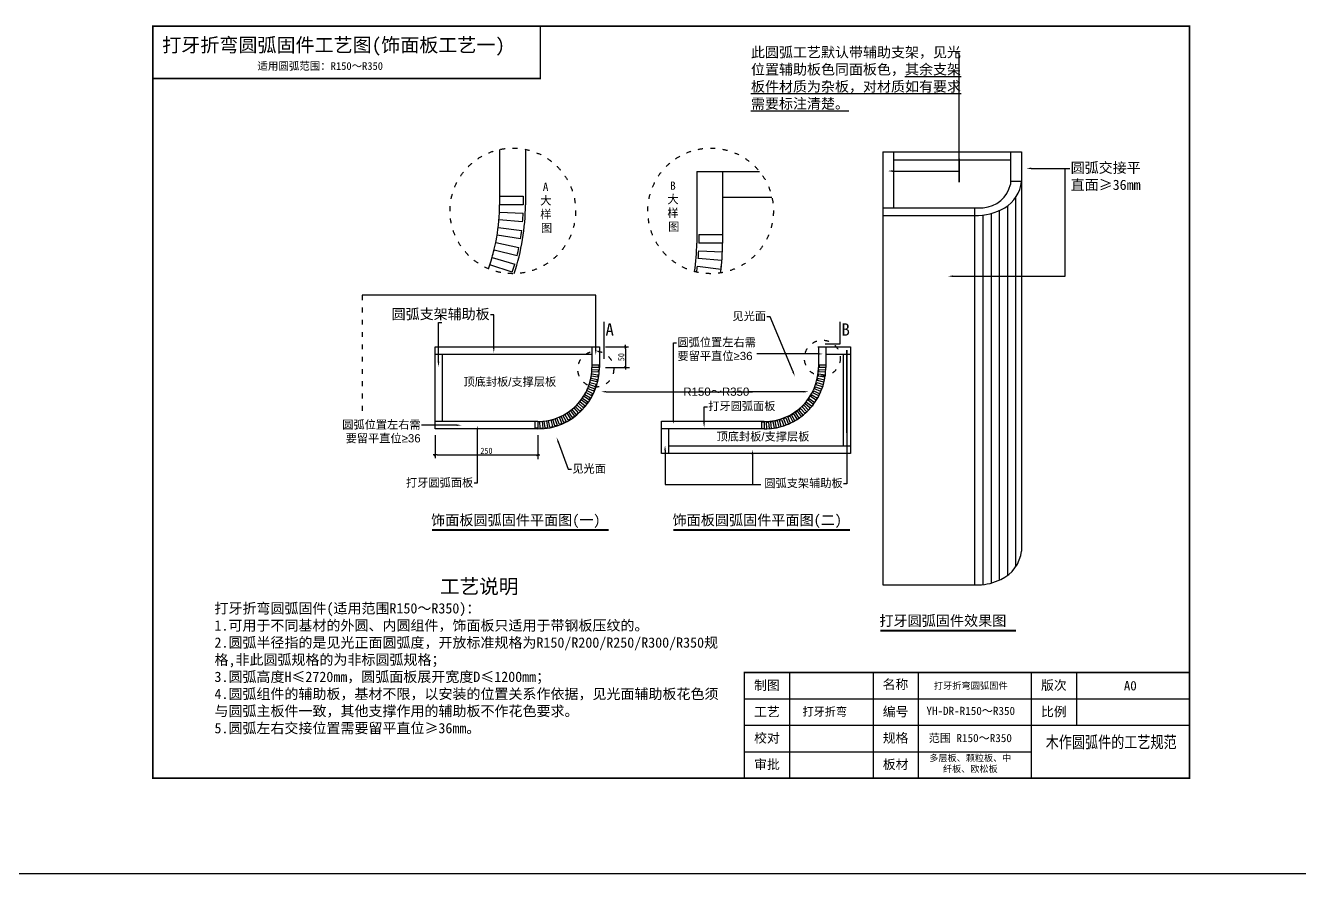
# Model space of a CAD drawing. Header units: millimetres. Extents: x 1116 to 19180, y 5378 to 16725.
# Drawn here: x 11381 to 14484, y 8710 to 10775 of the extents above; entities that cross this region are included whole.
import ezdxf
from ezdxf import colors
from ezdxf.entities.mleader import LeaderData, LeaderLine
from ezdxf.math import Vec2, Vec3

# ---------------------------------------------------------------- set-up
doc = ezdxf.new("R2010")
doc.units = ezdxf.units.MM
doc.linetypes.add('$0$ACAD_ISO03W100', pattern=[30, 12, -18])
doc.layers.add('YQ_TITLE', color=6, linetype='Continuous')
doc.layers.add('图框', color=7, linetype='Continuous')
doc.layers.add('常用', color=7, linetype='Continuous', lineweight=30)
doc.styles.get("Standard").update_dxf_attribs({"font": 'arial.ttf'})
doc.styles.add('YQ_DIM', font='simfang.ttf', dxfattribs={"width": 0.8})
doc.styles.add('YQ_TITLE', font='simhei.ttf')
doc.styles.add('黑体', font='simhei.ttf')
doc.dimstyles.new('yq5', dxfattribs={"dimscale": 5, "dimtxt": 3, "dimasz": 1, "dimexe": 1.5, "dimexo": 3, "dimgap": 0.5, "dimtad": 1, "dimdec": 1, "dimdsep": 46, "dimtxsty": 'YQ_DIM', "dimblk": 'YQTICK', "dimcen": 0, "dimclrd": 256, "dimclre": 256, "dimclrt": 7, "dimadec": 1, "dimazin": 2, "dimtfac": 1, "dimtdec": 1, "dimtix": 1, "dimtmove": 2, "dimatfit": 2, "dimfxl": 0, "dimtolj": 1, "dimtzin": 0, "dimarcsym": 0})

# ---------------------------------------------------------------- blocks, each defined once
blk = doc.blocks.new('YQTICK')
blk.add_line((-1, 0), (1, 0))
at = {"const_width": 0.4}
blk.add_lwpolyline([(0.53, 0.53), (-0.53, -0.53)], dxfattribs=at)
blk = doc.blocks.new('*D92')
at = {"lineweight": -2, "transparency": 16777216}
for p, q in [((12793.8, 9992.8), (12849.8, 9992.8)), ((12842.3, 9987.8), (12842.3, 9947.8)), ((12793.8, 9942.8), (12849.8, 9942.8))]:
    blk.add_line(p, q, dxfattribs=at)
at = {"layer": 'Defpoints', "color": 0, "transparency": 16777216}
for p in [(12778.8, 9992.8), (12778.8, 9942.8), (12842.3, 9942.8)]:
    blk.add_point(p, dxfattribs=at)
at = {"lineweight": -2, "transparency": 16777216, "xscale": 5, "yscale": 5, "zscale": 5}
for p, rotation in [((12842.3, 9992.8), 90), ((12842.3, 9942.8), 270)]:
    blk.add_blockref('YQTICK', p, dxfattribs=dict(at, rotation=rotation))
at = {"color": 7, "transparency": 16777216, "insert": (12832.2, 9967.8), "char_height": 15, "attachment_point": 5, "rotation": 90, "style": 'YQ_DIM'}
blk.add_mtext('\\A1;50', dxfattribs=at)
blk = doc.blocks.new('*D94')
at = {"lineweight": -2, "transparency": 16777216}
for p, q in [((12378.8, 9777.8), (12378.8, 9721.9)), ((12628.8, 9777.8), (12628.8, 9721.9)), ((12383.8, 9729.4), (12623.8, 9729.4))]:
    blk.add_line(p, q, dxfattribs=at)
at = {"layer": 'Defpoints', "color": 0, "transparency": 16777216}
for p in [(12378.8, 9792.8), (12628.8, 9792.8), (12628.8, 9729.4)]:
    blk.add_point(p, dxfattribs=at)
at = {"lineweight": -2, "transparency": 16777216, "xscale": 5, "yscale": 5, "zscale": 5, "rotation": 180}
blk.add_blockref('YQTICK', (12378.8, 9729.4), dxfattribs=at)
at = {"lineweight": -2, "transparency": 16777216, "xscale": 5, "yscale": 5, "zscale": 5}
blk.add_blockref('YQTICK', (12628.8, 9729.4), dxfattribs=at)
at = {"color": 7, "transparency": 16777216, "insert": (12503.8, 9739.5), "char_height": 15, "attachment_point": 5, "style": 'YQ_DIM'}
blk.add_mtext('\\A1;250', dxfattribs=at)

msp = doc.modelspace()

# ---------------------------------------------------------------- linework, layer by layer
for p, q in [((12535.77, 10473.3), (12535.77, 10338.92)), ((12598.77, 10473.64), (12598.77, 10338.95)), ((13469.36, 10467.34), (13469.36, 9412.81)), ((13469.36, 10467.34), (13807.16, 10467.34)), ((13494.96, 10467.34), (13494.96, 10331.65)), ((13780.05, 10467.34), (13780.05, 10388.04)), ((13807.16, 10467.34), (13807.16, 9495.41)), ((13494.96, 10448.49), (13780.05, 10448.49)), ((13913.6, 10164.77), (13913.6, 10427.37)), ((13015.98, 10420.17), (13168.55, 10420.17)), ((13015.98, 10420.17), (13015.98, 10245.17)), ((13078.98, 10420.17), (13078.98, 10245.17)), ((13807.16, 10395.41), (13780.05, 10395.41)), ((12535.77, 10359.92), (12593.52, 10359.92)), ((12593.52, 10338.91), (12535.77, 10338.92)), ((12593.52, 10359.92), (12593.52, 10338.95)), ((13078.98, 10357.17), (13199.02, 10357.17)), ((13772.69, 10336.02), (13772.69, 9436.02)), ((13792.69, 10357.07), (13792.69, 9457.07)), ((12591.83, 10297.09), (12534.27, 10301.74)), ((12535.4, 10320.37), (12593.1, 10318.05)), ((13469.36, 10312.81), (13692.69, 10312.81)), ((13692.69, 10331.65), (13692.69, 9412.81)), ((13712.69, 10313.58), (13712.69, 9412.81)), ((13732.69, 10317.4), (13732.69, 9417.4)), ((13752.69, 10324.55), (13752.69, 9424.55)), ((12532.4, 10283.29), (12589.73, 10276.33)), ((12526.44, 10246.56), (12583.02, 10235.02)), ((12586.78, 10255.54), (12529.78, 10264.81)), ((13021.23, 10266.14), (13021.23, 10245.17)), ((13021.23, 10266.14), (13078.98, 10266.14)), ((13078.98, 10245.13), (13021.23, 10245.14)), ((12517.54, 10210.44), (12573.01, 10194.38)), ((12578.41, 10214.53), (12522.34, 10228.35)), ((13020.85, 10226.38), (13078.56, 10224.06)), ((12566.76, 10174.33), (12511.98, 10192.62)), ((13017.83, 10188.88), (13075.16, 10181.92)), ((13077.28, 10202.89), (13019.71, 10207.54)), ((12378.83, 9992.82), (12778.83, 9992.82)), ((12378.83, 9792.82), (12378.83, 9992.82)), ((12760.83, 9992.82), (12760.83, 9942.81)), ((12778.83, 9992.82), (12778.83, 9942.82)), ((13311.27, 9992.82), (13390.27, 9992.82)), ((13312.27, 9992.82), (13312.27, 9942.82)), ((13330.27, 9992.82), (13330.27, 9942.82)), ((13390.27, 9992.82), (13390.27, 9732.82)), ((12378.83, 9974.82), (12760.83, 9974.82)), ((12396.83, 9810.82), (12396.83, 9974.82)), ((13330.27, 9974.82), (13390.27, 9974.82)), ((13372.27, 9974.82), (13372.27, 9750.82)), ((12776.85, 9930.86), (12760.41, 9932.19)), ((12760.73, 9937.51), (12777.21, 9936.85)), ((12760.83, 9948.81), (12777.33, 9948.81)), ((12777.33, 9942.81), (12760.83, 9942.81)), ((12777.33, 9948.81), (12777.33, 9942.82)), ((12793.83, 9942.82), (12852.4, 9942.82)), ((13329.78, 9930.74), (13313.34, 9932.07)), ((13313.66, 9937.45), (13330.15, 9936.79)), ((13313.77, 9948.81), (13313.77, 9942.82)), ((13313.77, 9948.81), (13330.27, 9948.81)), ((13330.27, 9942.81), (13313.77, 9942.81)), ((12769.69, 9895.78), (12754.04, 9901.01)), ((12755.62, 9906.1), (12771.47, 9901.51)), ((12773.02, 9907.27), (12757, 9911.22)), ((12758.17, 9916.42), (12774.33, 9913.12)), ((12775.41, 9918.99), (12759.12, 9921.63)), ((12759.87, 9926.91), (12776.25, 9924.93)), ((13322.55, 9895.31), (13306.9, 9900.53)), ((13308.5, 9905.68), (13324.35, 9901.09)), ((13325.91, 9906.91), (13309.89, 9910.86)), ((13311.08, 9916.12), (13327.24, 9912.82)), ((13328.33, 9918.75), (13312.04, 9921.39)), ((13312.8, 9926.73), (13329.18, 9924.75)), ((12737.47, 9867.84), (12751.05, 9858.47)), ((12754.34, 9863.44), (12740.39, 9872.26)), ((12743.15, 9876.82), (12757.44, 9868.57)), ((12760.32, 9873.8), (12745.71, 9881.47)), ((12748.09, 9886.24), (12763, 9879.16)), ((12765.45, 9884.6), (12750.27, 9891.07)), ((12752.26, 9896.02), (12767.69, 9890.17)), ((13290.15, 9866.99), (13303.72, 9857.61)), ((13307.05, 9862.64), (13293.1, 9871.46)), ((13295.89, 9876.07), (13310.18, 9867.82)), ((13313.09, 9873.1), (13298.48, 9880.77)), ((13300.89, 9885.59), (13315.79, 9878.52)), ((13318.26, 9884.01), (13303.09, 9890.48)), ((13305.1, 9895.48), (13320.53, 9889.63)), ((12708.14, 9837.3), (12718.05, 9824.11)), ((12722.74, 9827.78), (12712.31, 9840.56)), ((12716.37, 9844.02), (12727.31, 9831.67)), ((12720.27, 9847.61), (12731.7, 9835.71)), ((12724.04, 9851.38), (12735.94, 9839.95)), ((12739.98, 9844.34), (12727.63, 9855.28)), ((12731.09, 9859.34), (12743.87, 9848.91)), ((12747.55, 9853.6), (12734.36, 9863.51)), ((13260.48, 9836.1), (13270.39, 9822.91)), ((13275.13, 9826.62), (13264.7, 9839.4)), ((13268.81, 9842.9), (13279.75, 9830.55)), ((13272.74, 9846.53), (13284.17, 9834.63)), ((13276.56, 9850.34), (13288.46, 9838.91)), ((13292.54, 9843.34), (13280.19, 9854.28)), ((13283.69, 9858.39), (13296.47, 9847.96)), ((13300.18, 9852.7), (13286.99, 9862.61)), ((12628.84, 9810.82), (12378.83, 9810.82)), ((12622.84, 9794.32), (12622.84, 9810.82)), ((12628.84, 9810.82), (12628.84, 9794.32)), ((12634.8, 9794.44), (12634.14, 9810.92)), ((12639.46, 9811.25), (12640.79, 9794.8)), ((12646.72, 9795.4), (12644.74, 9811.78)), ((12650.02, 9812.53), (12652.66, 9796.24)), ((12658.53, 9797.32), (12655.23, 9813.48)), ((12660.43, 9814.65), (12664.38, 9798.63)), ((12670.14, 9800.18), (12665.55, 9816.03)), ((12670.64, 9817.61), (12675.87, 9801.96)), ((12681.48, 9803.96), (12675.63, 9819.39)), ((12680.58, 9821.38), (12687.05, 9806.2)), ((12692.49, 9808.65), (12685.41, 9823.56)), ((12690.18, 9825.94), (12697.85, 9811.33)), ((12703.08, 9814.21), (12694.83, 9828.5)), ((12699.39, 9831.26), (12708.21, 9817.31)), ((12713.18, 9820.6), (12703.81, 9834.18)), ((12930.27, 9732.82), (12930.27, 9811.82)), ((13180.27, 9810.82), (12930.27, 9810.82)), ((13180.27, 9809.32), (13174.28, 9809.32)), ((13174.28, 9792.82), (13174.28, 9809.32)), ((13180.28, 9809.32), (13180.28, 9792.82)), ((13186.3, 9792.94), (13185.64, 9809.42)), ((13191.02, 9809.75), (13192.35, 9793.3)), ((13198.34, 9793.91), (13196.35, 9810.29)), ((13201.7, 9811.05), (13204.34, 9794.76)), ((13210.27, 9795.85), (13206.97, 9812.01)), ((13212.23, 9813.2), (13216.18, 9797.18)), ((13222, 9798.74), (13217.41, 9814.58)), ((13222.56, 9816.19), (13227.78, 9800.54)), ((13233.45, 9802.56), (13227.6, 9817.99)), ((13232.61, 9820), (13239.08, 9804.82)), ((13244.57, 9807.29), (13237.49, 9822.2)), ((13242.32, 9824.61), (13249.99, 9810)), ((13255.26, 9812.91), (13247.01, 9827.2)), ((13251.63, 9829.99), (13260.45, 9816.04)), ((13265.47, 9819.36), (13256.1, 9832.94)), ((12628.83, 9792.82), (12378.83, 9792.82)), ((12628.83, 9794.32), (12622.84, 9794.32)), ((12628.83, 9777.82), (12628.83, 9719.25)), ((13180.28, 9792.82), (12930.27, 9792.82)), ((12948.27, 9732.82), (12948.27, 9792.82)), ((13390.27, 9750.82), (12948.27, 9750.82)), ((13390.27, 9732.82), (12930.27, 9732.82)), ((13469.36, 9412.81), (13702.4, 9412.81)), ((1115.77, 8710.18), (19180.15, 8710.18))]:
    msp.add_line(p, q)
at = {"linetype": '$0$ACAD_ISO03W100'}
msp.add_line((12200.83, 10118.8), (12200.83, 9820.58), dxfattribs=at)
at = {"color": 3, "lineweight": -3}
for p, q in [((12790.38, 9963.72), (12790.38, 10053.61)), ((13365.13, 9999.7), (13365.13, 10053.61)), ((13328.54, 9999.7), (13365.13, 9999.7))]:
    msp.add_line(p, q, dxfattribs=at)
msp.add_lwpolyline([(13469.36, 10331.65), (13713.64, 10331.65, 0.3318688), (13780.05, 10388.04)], format="xyb")
at = {"linetype": '$0$ACAD_ISO03W100'}
for centre, radius in [((12568.08, 10323.85), 152.9), ((13049.8, 10323.85), 152.9), ((13321.93, 9965.3), 43.69), ((12770.07, 9938.5), 43.69)]:
    msp.add_circle(centre, radius, dxfattribs=at)
for centre, radius, start, end in [((13719.55, 10406.56), 88.32, 301.98706, 352.74722), ((12073.77, 10338.95), 462, 340.26987, 0), ((12073.77, 10338.95), 462, 357.69603, 0), ((12073.77, 10338.95), 525, 341.3416, 0), ((12073.77, 10338.95), 519.75, 359.99628, 0), ((12073.77, 10338.95), 462, 353.08065, 355.38089), ((12073.77, 10338.95), 519.75, 355.38089, 357.69603), ((13697.55, 10447.15), 134.43, 267.93218, 300.77664), ((12073.77, 10338.95), 519.75, 350.76551, 353.08065), ((12073.77, 10338.95), 462, 348.46526, 350.76551), ((12553.98, 10245.17), 462, 351.39177, 0), ((12553.98, 10245.17), 467.25, 359.99628, 0), ((12553.98, 10245.17), 525, 352.08566, 0), ((12553.98, 10245.17), 525, 357.69603, 0), ((12073.77, 10338.95), 462, 343.84988, 346.15012), ((12073.77, 10338.95), 519.75, 346.15012, 348.46526), ((12553.98, 10245.17), 467.25, 355.38089, 357.69603), ((12073.77, 10338.95), 462, 340.26987, 341.53474), ((12073.77, 10338.95), 519.75, 341.53474, 343.84988), ((12553.98, 10245.17), 467.25, 351.33331, 353.08065), ((12553.98, 10245.17), 525, 353.08065, 355.38089), ((12628.83, 9942.82), 150, 270, 0), ((12628.83, 9942.82), 132, 270, 0), ((12628.83, 9942.82), 132, 353.08065, 355.38089), ((12628.83, 9942.82), 132, 357.69603, 0), ((12628.83, 9942.82), 148.5, 355.38089, 357.69603), ((12628.83, 9942.82), 148.5, 359.99628, 0), ((13180.27, 9942.82), 132, 270, 0), ((13180.27, 9942.82), 150, 270, 0), ((13180.27, 9942.82), 133.5, 355.38089, 357.69603), ((13180.27, 9942.82), 133.5, 359.99628, 0), ((13180.27, 9942.82), 150, 353.08065, 355.38089), ((13180.27, 9942.82), 150, 357.69603, 0), ((12628.83, 9942.82), 132, 339.23449, 341.53474), ((12628.83, 9942.82), 132, 343.84988, 346.15012), ((12628.83, 9942.82), 132, 348.46526, 350.76551), ((12628.83, 9942.82), 148.5, 341.53474, 343.84988), ((12628.83, 9942.82), 148.5, 346.15012, 348.46526), ((12628.83, 9942.82), 148.5, 350.76551, 353.08065), ((13180.27, 9942.82), 133.5, 341.53474, 343.84988), ((13180.27, 9942.82), 133.5, 346.15012, 348.46526), ((13180.27, 9942.82), 133.5, 350.76551, 353.08065), ((13180.27, 9942.82), 150, 343.84988, 346.15012), ((13180.27, 9942.82), 150, 348.46526, 350.76551), ((12628.83, 9942.82), 132, 325.38834, 327.68858), ((12628.83, 9942.82), 132, 330.00372, 332.30397), ((12628.83, 9942.82), 132, 334.61911, 336.91935), ((12628.83, 9942.82), 148.5, 327.68858, 330.00372), ((12628.83, 9942.82), 148.5, 332.30397, 334.61911), ((12628.83, 9942.82), 148.5, 336.91935, 339.23449), ((13180.27, 9942.82), 133.5, 323.0732, 325.38834), ((13180.27, 9942.82), 133.5, 327.68858, 330.00372), ((13180.27, 9942.82), 133.5, 332.30397, 334.61911), ((13180.27, 9942.82), 133.5, 336.91935, 339.23449), ((13180.27, 9942.82), 150, 330.00372, 332.30397), ((13180.27, 9942.82), 150, 334.61911, 336.91935), ((13180.27, 9942.82), 150, 339.23449, 341.53474), ((12628.83, 9942.82), 132, 306.9268, 309.22705), ((12628.83, 9942.82), 132, 311.54218, 313.84243), ((12628.83, 9942.82), 132, 316.15757, 318.45782), ((12628.83, 9942.82), 132, 320.77295, 323.0732), ((12628.83, 9942.82), 148.5, 313.84243, 316.15757), ((12628.83, 9942.82), 148.5, 318.45782, 320.77295), ((12628.83, 9942.82), 148.5, 323.0732, 325.38834), ((13180.27, 9942.82), 133.5, 304.61166, 306.9268), ((13180.27, 9942.82), 133.5, 309.22705, 311.54218), ((13180.27, 9942.82), 133.5, 313.84243, 316.15757), ((13180.27, 9942.82), 133.5, 318.45782, 320.77295), ((13180.27, 9942.82), 150, 316.15757, 318.45782), ((13180.27, 9942.82), 150, 320.77295, 323.0732), ((13180.27, 9942.82), 150, 325.38834, 327.68858), ((12628.83, 9942.82), 132, 270, 272.30397), ((12628.83, 9942.82), 132, 274.61911, 276.91935), ((12628.83, 9942.82), 132, 279.23449, 281.53474), ((12628.83, 9942.82), 132, 283.84988, 286.15012), ((12628.83, 9942.82), 132, 288.46526, 290.76551), ((12628.83, 9942.82), 132, 293.08065, 295.38089), ((12628.83, 9942.82), 148.5, 290.76551, 293.08065), ((12628.83, 9942.82), 132, 297.69603, 299.99628), ((12628.83, 9942.82), 148.5, 295.38089, 297.69603), ((12628.83, 9942.82), 132, 302.31142, 304.61166), ((12628.83, 9942.82), 148.5, 299.99628, 302.31142), ((12628.83, 9942.82), 148.5, 304.61166, 306.9268), ((12628.83, 9942.82), 148.5, 309.22705, 311.54218), ((13180.27, 9942.82), 133.5, 270, 270.00372), ((13180.27, 9942.82), 133.5, 272.30397, 274.61911), ((13180.27, 9942.82), 133.5, 276.91935, 279.23449), ((13180.27, 9942.82), 133.5, 281.53474, 283.84988), ((13180.27, 9942.82), 133.5, 286.15012, 288.46526), ((13180.27, 9942.82), 133.5, 290.76551, 293.08065), ((13180.27, 9942.82), 133.5, 295.38089, 297.69603), ((13180.27, 9942.82), 150, 293.08065, 295.38089), ((13180.27, 9942.82), 133.5, 299.99628, 302.31142), ((13180.27, 9942.82), 150, 297.69603, 299.99628), ((13180.27, 9942.82), 150, 302.31142, 304.61166), ((13180.27, 9942.82), 150, 306.9268, 309.22705), ((13180.27, 9942.82), 150, 311.54218, 313.84243), ((12628.83, 9942.82), 148.5, 270, 270.00372), ((12628.83, 9942.82), 148.5, 272.30397, 274.61911), ((12628.83, 9942.82), 148.5, 276.91935, 279.23449), ((12628.83, 9942.82), 148.5, 281.53474, 283.84988), ((12628.83, 9942.82), 148.5, 286.15012, 288.46526), ((13180.27, 9942.82), 150, 270, 272.30397), ((13180.27, 9942.82), 150, 274.61911, 276.91935), ((13180.27, 9942.82), 150, 279.23449, 281.53474), ((13180.27, 9942.82), 150, 283.84988, 286.15012), ((13180.27, 9942.82), 150, 288.46526, 290.76551), ((13719.55, 9506.56), 88.32, 294.93426, 352.74722), ((13697.55, 9547.15), 134.43, 272.06782, 296.14469)]:
    msp.add_arc(centre, radius, start, end)
at = {"layer": 'YQ_TITLE', "const_width": 4.48}
for points in [[(12371.26, 9546.63), (12801.23, 9546.63)], [(12959.17, 9546.63), (13389.14, 9546.63)], [(13462.81, 9301.52), (13793.42, 9301.52)]]:
    msp.add_lwpolyline(points, dxfattribs=at)
at = {"layer": '图框'}
for p, q in [((13242, 9199.6), (13242, 8942.66)), ((13445.25, 9199.6), (13445.25, 8942.66)), ((13555.37, 9199.6), (13555.37, 8942.66)), ((13830.67, 9199.6), (13830.67, 8942.66)), ((13940.79, 9199.6), (13940.79, 9071.13)), ((13131.88, 9135.37), (14216.09, 9135.37)), ((13131.88, 9071.13), (14216.09, 9071.13)), ((13131.88, 9006.89), (13830.67, 9006.89))]:
    msp.add_line(p, q, dxfattribs=at)
at = {"layer": '常用', "lineweight": -3, "const_width": 3.93}
msp.add_lwpolyline([(14216.09, 9199.6), (13131.88, 9199.6), (13131.88, 8942.66), (11691.59, 8942.66), (11691.59, 10773.4), (14216.09, 10773.4), (14216.09, 8942.66), (13131.88, 8942.66)], dxfattribs=at)
msp.add_lwpolyline([(11691.59, 10773.4), (12635.07, 10773.4), (12635.07, 10645.98), (11691.59, 10645.98)], close=True, dxfattribs=at)

# ---------------------------------------------------------------- texts
at = {"attachment_point": 1}
for s, width, insert, char_height in [('\\pi8.79961;{\\fSimSun|b0|i0|c0|p2;B\\P\\pi2.31916;\\fSimSun|b0|i0|c134|p2;大\\P\\pi2.15156;样\\P\\pi4.10687;图}', 30.4484, (12942.35, 10395.29), 20), ('\\pi8.46441;{\\fSimSun|b0|i0|c0|p2;A\\P\\pi2.31916;\\fSimSun|b0|i0|c134|p2;大\\P\\pi2.15156;样\\P\\pi4.10687;图}', 30.4484, (12632.66, 10392.31), 20), ('{\\fSimSun|b0|i0|c134|p2;顶底封板}/{\\fSimSun|b0|i0|c134|p2;支撑层板}', 245.6215, (12447.88, 9917.83), 20), ('{\\fSimSun|b0|i0|c134|p2;顶底封板}/{\\fSimSun|b0|i0|c134|p2;支撑层板}', 245.6215, (13064.32, 9784.4), 20), ('\\pi549.3115;{\\fSimHei|b0|i0|c134|p49;\\H1.4x;工艺说明\\P\\pi0;\\H0.71429x;打牙折弯圆弧固件(适用范围R150～R350)：\\P1.可用于不同基材的外圆、内圆组件，饰面板只适用于带钢板压纹的。\\P2.\\H0.99999x;圆弧半径指的是见光正面圆弧度，开放标准规格为R150/R200/R250/R300/R350规格\\fSimHei|b0|i0|c0|p49;,\\fSimHei|b0|i0|c134|p49;非此圆弧规格的为非标圆弧规格；\\fSimHei|b0|i0|c0|p49;\\H1.00001x;\\P\\H0.99999x;3.\\fSimHei|b0|i0|c134|p49;圆弧高度H≤\\fSimHei|b0|i0|c0|p49;2\\fSimHei|b0|i0|c134|p49;720mm，圆弧面板展开宽度D≤1200mm；\\fSimHei|b0|i0|c0|p49;\\H1.00001x;\\P4\\fSimHei|b0|i0|c134|p49;.圆弧组件的辅助板，基材不限，以安装的位置关系作依据，见光面辅助板花色须与圆弧主板件一致，其他支撑作用的辅助板不作花色要求。\\P\\fSimHei|b0|i0|c0|p49;5\\fSimHei|b0|i0|c134|p49;.\\H0.99999x;圆弧左右交接位置需要留平直位≥36mm。}', 1231.0567, (11841.45, 9426.83), 25)]:
    msp.add_mtext_dynamic_manual_height_columns(s, width=width, gutter_width=1750, heights=[0], dxfattribs=dict(at, insert=insert, char_height=char_height))
at = {"color": 3, "char_height": 30, "attachment_point": 1}
for s, insert in [('{\\fSimHei|b0|i0|c0|p49;A}', (12793.75, 10049.92)), ('{\\fSimHei|b0|i0|c0|p49;B}', (13368.5, 10049.92))]:
    msp.add_mtext_dynamic_manual_height_columns(s, width=36.1367, gutter_width=1750, heights=[0], dxfattribs=dict(at, insert=insert))
at = {"layer": 'YQ_TITLE', "style": 'YQ_TITLE'}
for s, height, p in [('打牙折弯圆弧固件工艺图(饰面板工艺一)', 34, (11714.23, 10710.88)), ('适用圆弧范围：R150～R350', 18.7, (11946.07, 10667.32)), ('饰面板圆弧固件平面图(一)', 25.2, (12369.14, 9558.37)), ('饰面板圆弧固件平面图(二)', 25.2, (12957.05, 9558.37)), ('打牙圆弧固件效果图', 25.2, (13460.68, 9313.27))]:
    msp.add_text(s, height=height, dxfattribs=at).set_placement(p)
at = {"layer": '图框', "attachment_point": 5, "style": '黑体'}
for s, insert, char_height, width in [('{\\fﾺￚￌﾣﾤ|b0|i0|c134|p2;名称}', (13499.99, 9169.58), 22.9417, 110.12), ('制图', (13186.94, 9167.49), 22.942, 110.12), ('{\\fSimSun|b0|i0|c134|p2;\\C3;打牙折弯圆弧固件}', (13683.22, 9166.65), 16.0568, 222.9929), ('版次', (13885.73, 9167.49), 22.942, 110.12), ('A0', (14071.86, 9167.4), 22.942, 110.12), ('工艺', (13186.94, 9103.25), 22.942, 110.12), ('{\\fSimSun|b0|i0|c134|p2;\\C3;打牙折弯}', (13327.79, 9103.25), 19.8232, 275.2999), ('编号', (13500.31, 9103.25), 22.942, 110.12), ('{\\fSimSun|b0|i0|c134|p2;\\C3;YH-DR-R150～R350}', (13683.33, 9106.05), 19.8232, 275.2999), ('比例', (13885.73, 9103.25), 22.942, 110.12), ('校对', (13186.94, 9039.01), 22.942, 110.12), ('规格', (13500.31, 9039.01), 22.942, 110.12), ('{\\fSimSun|b0|i0|c134|p2;\\C3;范围 R150～R350}', (13682.23, 9038.98), 19.8232, 275.2999), ('{\\fSimSun|b0|i0|c134|p2;\\W0.8;\\C0;木作圆弧件的工艺规范}', (14025.23, 9028.67), 29.2132, 389.4111), ('{\\fSimSun|b0|i0|c134|p2;\\C3;多层板、颗粒板、中纤板、欧松板}', (13682.23, 8977.27), 15.8586, 220.2399), ('审批', (13186.94, 8974.78), 22.942, 110.12), ('板材', (13500.31, 8974.78), 22.942, 110.12)]:
    msp.add_mtext(s, dxfattribs=dict(at, insert=insert, char_height=char_height, width=width))

# ---------------------------------------------------------------- dimensions: what is measured, and where the dimension line sits
dim = msp.add_linear_dim(base=(12842.27, 9942.82), p1=(12778.83, 9992.82), p2=(12778.83, 9942.82), angle=90, dimstyle='yq5')
dim.commit()
dim.dimension.update_dxf_attribs({"geometry": '*D92', "text_midpoint": (12832.19, 9967.82)})
dim = msp.add_linear_dim(base=(12628.83, 9729.44), p1=(12378.83, 9792.82), p2=(12628.83, 9792.82), dimstyle='yq5')
dim.commit()
dim.dimension.update_dxf_attribs({"geometry": '*D94', "text_midpoint": (12503.83, 9739.52)})

# ---------------------------------------------------------------- leaders
ml = msp.add_multileader_mtext('Standard')
ml.set_content('{\\fSimSun|b0|i0|c134|p2;此圆弧工艺默认带辅助支架，见光位置辅助板色同面板色，\\L其余支架板件材质为杂板，对材质如有要求需要标注清楚。}', color=256)
ml.set_leader_properties()
ml.build(insert=Vec2(0, 0))
ml.multileader.update_dxf_attribs({"arrow_head_size": 12})
ctx = ml.context
ctx.base_point, ctx.char_height, ctx.arrow_head_size, ctx.plane_origin = Vec3(13146.06, 10707.68), 25, 12, Vec3(13762.18, 10459.14)
notes = []
notes.append((ctx, [(0, (1, 1, 0), (13655.4, 10707.68), (-1, 0), 8, [(2, [(13655.4, 10459.14), (13655.4, 10393.43)], 0, [])])]))
ctx.mtext.insert, ctx.mtext.width, ctx.mtext.defined_height, ctx.mtext.flow_direction = Vec3(13148.06, 10722.68), 515.6661, 66.17, 5
ml = msp.add_multileader_mtext('Standard')
ml.set_content('', color=256)
ml.set_leader_properties()
ml.build(insert=Vec2(0, 0))
ml.multileader.update_dxf_attribs({"arrow_head_size": 12})
ctx = ml.context
ctx.base_point, ctx.char_height, ctx.arrow_head_size, ctx.plane_origin = Vec3(13655.4, 10420.93), 20, 12, Vec3(13481.05, 10420.93)
notes.append((ctx, [(0, (1, 1, 0), (13647.28, 10420.93), (1, 0), 8.13, [(0, [(13481.05, 10420.93)], 0, [])])]))
ctx.mtext.insert, ctx.mtext.flow_direction = Vec3(13657.4, 10430.93), 5
ml = msp.add_multileader_mtext('Standard')
ml.set_content('{\\fSimSun|b0|i0|c134|p2;圆弧交接平直面≥36mm}', color=256)
ml.set_leader_properties()
ml.build(insert=Vec2(0, 0))
ml.multileader.update_dxf_attribs({"arrow_head_size": 12})
ctx = ml.context
ctx.base_point, ctx.char_height, ctx.arrow_head_size, ctx.plane_origin = Vec3(13924.71, 10427.37), 25, 12, Vec3(14370.69, 10411.72)
notes.append((ctx, [(1, (1, 1, 0), (13916.71, 10427.37), (1, 0), 8, [(2, [(13818.55, 10427.37)], 0, [])])]))
ctx.mtext.insert, ctx.mtext.width, ctx.mtext.flow_direction = Vec3(13926.71, 10441.54), 191.2867, 5
ml = msp.add_multileader_mtext('Standard')
ml.set_content('', color=256)
ml.set_leader_properties()
ml.build(insert=Vec2(0, 0))
ml.multileader.update_dxf_attribs({"arrow_head_size": 12})
ctx = ml.context
ctx.base_point, ctx.char_height, ctx.arrow_head_size, ctx.plane_origin = Vec3(13913.6, 10164.77), 20, 12, Vec3(13627.73, 10164.77)
notes.append((ctx, [(0, (1, 1, 0), (13905.48, 10164.77), (1, 0), 8.13, [(0, [(13627.73, 10164.77)], 0, [])])]))
ctx.mtext.insert, ctx.mtext.flow_direction = Vec3(13915.6, 10174.77), 5
at = {"linetype": '$0$ACAD_ISO03W100'}
ml = msp.add_multileader_mtext('Standard', dxfattribs=at)
ml.set_content('', color=256)
ml.set_leader_properties()
ml.build(insert=Vec2(0, 0))
ml.multileader.update_dxf_attribs({"arrow_head_size": 12})
ctx = ml.context
ctx.base_point, ctx.char_height, ctx.arrow_head_size, ctx.plane_origin = Vec3(12196.83, 10118.8), 20, 12, Vec3(12770.12, 9972.79)
ctx.text_align_type = 2
notes.append((ctx, [(0, (1, 1, 0), (12770.12, 10118.8), (-1, 0), 569.29, [(0, [(12770.12, 9972.79)], 0, [])])]))
ctx.mtext.insert, ctx.mtext.alignment, ctx.mtext.flow_direction = Vec3(12198.83, 10128.8), 3, 5
ml = msp.add_multileader_mtext('Standard')
ml.set_content('{\\fSimSun|b0|i0|c134|p2;圆弧支架辅助板}', color=256)
ml.set_leader_properties()
ml.build(insert=Vec2(0, 0))
ml.multileader.update_dxf_attribs({"arrow_head_size": 12})
ctx = ml.context
ctx.base_point, ctx.char_height, ctx.arrow_head_size, ctx.plane_origin = Vec3(12265.45, 10070.73), 25, 12, Vec3(12613.09, 9986.68)
ctx.text_align_type = 2
notes.append((ctx, [(0, (1, 1, 0), (12521.72, 10070.73), (-1, 0), 8, [(1, [(12521.72, 9978.26)], 0, [])])]))
ctx.mtext.insert, ctx.mtext.alignment, ctx.mtext.flow_direction = Vec3(12511.72, 10085.12), 3, 5
ml = msp.add_multileader_mtext('Standard')
ml.set_content('', color=256)
ml.set_leader_properties()
ml.build(insert=Vec2(0, 0))
ml.multileader.update_dxf_attribs({"arrow_head_size": 12})
ctx = ml.context
ctx.base_point, ctx.char_height, ctx.arrow_head_size, ctx.plane_origin = Vec3(12395.13, 10052.02), 20, 12, Vec3(12387.13, 9965.61)
notes.append((ctx, [(0, (1, 1, 0), (12387.13, 10052.02), (1, 0), 8, [(0, [(12387.13, 9944.33)], 0, [])])]))
ctx.mtext.insert, ctx.mtext.flow_direction = Vec3(12397.13, 10062.02), 5
ml = msp.add_multileader_mtext('Standard')
ml.set_content('{\\fSimSun|b0|i0|c134|p2;见光面}', color=256)
ml.set_leader_properties()
ml.build(insert=Vec2(0, 0))
ml.multileader.update_dxf_attribs({"arrow_head_size": 12})
ctx = ml.context
ctx.base_point, ctx.char_height, ctx.arrow_head_size, ctx.plane_origin = Vec3(13099.89, 10066.14), 20, 12, Vec3(13184.91, 9944.9)
ctx.text_align_type = 2
notes.append((ctx, [(0, (1, 1, 0), (13194.91, 10066.14), (-1, 0), 8, [(0, [(13255.04, 9920.84)], 0, [])])]))
ctx.mtext.insert, ctx.mtext.alignment, ctx.mtext.flow_direction = Vec3(13184.91, 10077.59), 3, 5
ml = msp.add_multileader_mtext('Standard', dxfattribs=at)
ml.set_content('{\\fSimSun|b0|i0|c134|p2;圆弧位置左右需要留平直位}≥36', color=256)
ml.set_leader_properties()
ml.build(insert=Vec2(0, 0))
ml.multileader.update_dxf_attribs({"arrow_head_size": 12})
ctx = ml.context
ctx.base_point, ctx.char_height, ctx.arrow_head_size, ctx.plane_origin = Vec3(12967.06, 10002.51), 20, 12, Vec3(12800.02, 10085.87)
notes.append((ctx, [(0, (1, 1, 0), (12959.06, 10002.51), (1, 0), 8, [(0, [(12959.06, 9804.53)], 0, [])])]))
ctx.mtext.insert, ctx.mtext.width, ctx.mtext.flow_direction = Vec3(12969.06, 10013.91), 203.1644, 5
ml = msp.add_multileader_mtext('Standard', dxfattribs=at)
ml.set_content('', color=256)
ml.set_leader_properties()
ml.build(insert=Vec2(0, 0))
ml.multileader.update_dxf_attribs({"arrow_head_size": 12})
ctx = ml.context
ctx.base_point, ctx.char_height, ctx.arrow_head_size, ctx.plane_origin = Vec3(13158.48, 9975.51), 20, 12, Vec3(13323.4, 9986.33)
ctx.text_align_type = 2
notes.append((ctx, [(0, (1, 1, 0), (13170.48, 9975.51), (-1, 0), 8, [(0, [(13323.4, 9975.51)], 0, [])])]))
ctx.mtext.insert, ctx.mtext.alignment, ctx.mtext.flow_direction = Vec3(13160.48, 9985.51), 3, 5
ml = msp.add_multileader_mtext('Standard', dxfattribs=at)
ml.set_content('{\\fSimSun|b0|i0|c134|p2;\\C256;圆弧支架辅助板}', color=256)
ml.set_leader_properties()
ml.build(insert=Vec2(0, 0))
ml.multileader.update_dxf_attribs({"arrow_head_size": 12})
ctx = ml.context
ctx.base_point, ctx.char_height, ctx.arrow_head_size, ctx.plane_origin = Vec3(13174.06, 9659.31), 20, 12, Vec3(13381.48, 9773.53)
ctx.text_align_type = 2
notes.append((ctx, [(0, (1, 1, 0), (13381.48, 9659.31), (-1, 0), 8, [(1, [(13381.48, 9773.53), (13381.48, 9984.82)], 0, [])])]))
ctx.mtext.insert, ctx.mtext.alignment, ctx.mtext.flow_direction = Vec3(13371.48, 9670.82), 3, 5
ml = msp.add_multileader_mtext('Standard')
ml.set_content('R150{\\fSimSun|b0|i0|c134|p2;～}R350', color=256)
ml.set_leader_properties()
ml.build(insert=Vec2(0, 0))
ml.multileader.update_dxf_attribs({"arrow_head_size": 12})
ctx = ml.context
ctx.base_point, ctx.char_height, ctx.arrow_head_size, ctx.plane_origin = Vec3(12981.2, 9883.44), 20, 12, Vec3(12783.29, 9883.44)
notes.append((ctx, [(1, (1, 1, 0), (13151.86, 9883.44), (-1, 0), 8, [(0, [(12783.29, 9883.44)], 0, []), (1, [(13288.69, 9883.44)], 0, [])])]))
ctx.mtext.insert, ctx.mtext.flow_direction = Vec3(12983.2, 9893.62), 5
ml = msp.add_multileader_mtext('Standard')
ml.set_content('{\\fSimSun|b0|i0|c134|p2;打牙圆弧面板}', color=256)
ml.set_leader_properties()
ml.build(insert=Vec2(0, 0))
ml.multileader.update_dxf_attribs({"arrow_head_size": 12})
ctx = ml.context
ctx.base_point, ctx.char_height, ctx.arrow_head_size, ctx.plane_origin = Vec3(13041.89, 9846.91), 20, 12, Vec3(13033.89, 9795.94)
notes.append((ctx, [(0, (1, 1, 0), (13033.89, 9846.91), (1, 0), 8, [(0, [(13033.89, 9795.94)], 0, [])])]))
ctx.mtext.insert, ctx.mtext.flow_direction = Vec3(13043.89, 9858.42), 5
ml = msp.add_multileader_mtext('Standard', dxfattribs=at)
ml.set_content('{\\fSimSun|b0|i0|c134|p2;圆弧位置左右需要留平直位}≥36', color=256)
ml.set_leader_properties()
ml.build(insert=Vec2(0, 0))
ml.multileader.update_dxf_attribs({"arrow_head_size": 12})
ctx = ml.context
ctx.base_point, ctx.char_height, ctx.arrow_head_size, ctx.plane_origin = Vec3(12146.65, 9801.96), 20, 12, Vec3(12478.85, 9801.96)
ctx.text_align_type = 2
notes.append((ctx, [(0, (1, 1, 0), (12353.62, 9801.96), (-1, 0), 8, [(0, [(12443, 9801.96)], 0, [])])]))
ctx.mtext.insert, ctx.mtext.width, ctx.mtext.alignment, ctx.mtext.flow_direction = Vec3(12343.62, 9813.36), 203.1644, 3, 5
ml = msp.add_multileader_mtext('Standard')
ml.set_content('{\\fSimSun|b0|i0|c134|p2;打牙圆弧面板}', color=256)
ml.set_leader_properties()
ml.build(insert=Vec2(0, 0))
ml.multileader.update_dxf_attribs({"arrow_head_size": 12})
ctx = ml.context
ctx.base_point, ctx.char_height, ctx.arrow_head_size, ctx.plane_origin = Vec3(12300.86, 9660.6), 20, 12, Vec3(12481.58, 9801.34)
ctx.text_align_type = 2
notes.append((ctx, [(0, (1, 1, 0), (12481.58, 9660.6), (-1, 0), 8, [(0, [(12481.58, 9801.34)], 0, [])])]))
ctx.mtext.insert, ctx.mtext.alignment, ctx.mtext.flow_direction = Vec3(12471.58, 9672.11), 3, 5
ml = msp.add_multileader_mtext('Standard')
ml.set_content('{\\fSimSun|b0|i0|c134|p2;见光面}', color=256)
ml.set_leader_properties()
ml.build(insert=Vec2(0, 0))
ml.multileader.update_dxf_attribs({"arrow_head_size": 12})
ctx = ml.context
ctx.base_point, ctx.char_height, ctx.arrow_head_size, ctx.plane_origin = Vec3(12710.97, 9694.69), 20, 12, Vec3(12674.63, 9772.37)
notes.append((ctx, [(0, (1, 1, 0), (12702.97, 9694.69), (1, 0), 8, [(0, [(12674.63, 9772.37)], 0, [])])]))
ctx.mtext.insert, ctx.mtext.flow_direction = Vec3(12712.97, 9706.14), 5
ml = msp.add_multileader_mtext('Standard', dxfattribs=at)
ml.set_content('', color=256)
ml.set_leader_properties()
ml.build(insert=Vec2(0, 0))
ml.multileader.update_dxf_attribs({"arrow_head_size": 12})
ctx = ml.context
ctx.base_point, ctx.char_height, ctx.arrow_head_size, ctx.plane_origin = Vec3(13172.42, 9657.18), 20, 12, Vec3(12938.8, 9753.06)
notes.append((ctx, [(0, (1, 1, 0), (12938.8, 9657.18), (1, 0), 233.62, [(0, [(12938.8, 9753.06)], 0, [])])]))
ctx.mtext.insert, ctx.mtext.flow_direction = Vec3(13174.42, 9667.18), 5
ml = msp.add_multileader_mtext('Standard', dxfattribs=at)
ml.set_content('', color=256)
ml.set_leader_properties()
ml.build(insert=Vec2(0, 0))
ml.multileader.update_dxf_attribs({"arrow_head_size": 12})
ctx = ml.context
ctx.base_point, ctx.char_height, ctx.arrow_head_size, ctx.plane_origin = Vec3(13159.67, 9657.18), 20, 12, Vec3(13151.67, 9742.18)
notes.append((ctx, [(0, (1, 1, 0), (13151.67, 9657.18), (1, 0), 8, [(0, [(13151.67, 9742.18)], 0, [])])]))
ctx.mtext.insert, ctx.mtext.flow_direction = Vec3(13161.67, 9667.18), 5
for ctx, leaders in notes:
    for number, flags, end, landing, length, lines in leaders:
        leader = LeaderData()
        leader.index, (leader.has_last_leader_line, leader.has_dogleg_vector, leader.attachment_direction) = number, flags
        leader.last_leader_point, leader.dogleg_vector, leader.dogleg_length = Vec3(end), Vec3(landing), length
        for number, points, colour, breaks in lines:
            line = LeaderLine()
            line.index, line.vertices, line.color, line.breaks = number, Vec3.list(points), colors.encode_raw_color(colour), breaks
            leader.lines.append(line)
        ctx.leaders.append(leader)

doc.saveas('drawing.dxf')
